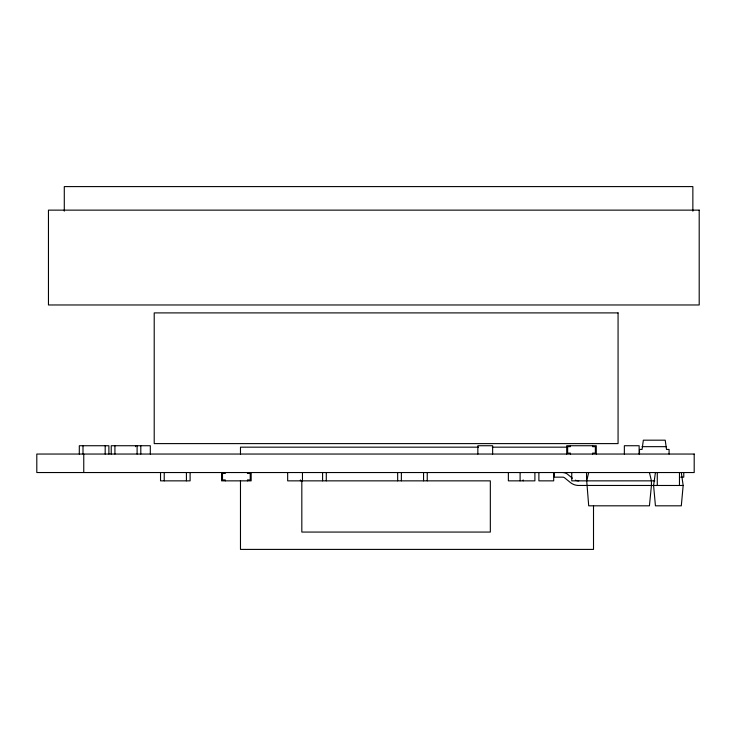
<?xml version="1.0" encoding="UTF-8"?>
<svg xmlns="http://www.w3.org/2000/svg" width="736" height="736" viewBox="0 0 736 736"><rect width="100%" height="100%" fill="white"/><g stroke="black" fill="none" stroke-linecap="round" stroke-linejoin="round"><path stroke-width="1.1" d="M681.306 472.54L683.164 485.484L681.306 505.816L655.436 505.816L653.586 485.484L655.436 472.54M639.492 454.048L639.492 449.429L642.068 449.429L643.347 440.183L665.224 440.183L666.503 449.429L669.079 449.429L669.079 454.048M588.699 472.54L586.712 480.856L588.699 505.816L649.437 505.816L651.424 485.484L651.424 480.856L649.437 472.54M642.068 446.66L666.503 446.66M478.52 447.166L240.479 447.166L240.479 454.057M492.32 447.166L567.06 447.166M680.662 477.158L683.772 477.158L683.772 472.54M654.81 480.856L571.762 480.856L571.762 472.54M683.164 485.484L578.027 485.456A13.515 13.515 0 0 1 570.851 482.899L564.503 477.738A3.018 3.018 0 0 0 562.902 477.167L554.364 477.158L554.364 472.54M572.369 478.198L567.566 474.269A7.645 7.645 0 0 0 562.727 472.54M692.861 211.158L692.861 186.594L64.29 186.594L64.29 211.158M679.466 472.54L679.466 485.484M657.285 472.54L657.285 485.484M639.142 454.048L639.142 445.731L624.358 445.731L624.358 454.048M596.289 454.048L596.289 445.731L566.711 445.731L566.711 454.048M593.51 505.752L593.51 549.406L240.479 549.406L240.479 480.479M592.59 445.731L592.59 446.66L595.369 446.66L595.369 453.128L592.59 453.128L592.59 454.048M586.546 472.54L586.546 480.856M570.409 445.731L570.409 446.66L567.64 446.66L567.64 453.128L570.409 453.128L570.409 454.048M553.684 472.54L553.684 480.856L538.89 480.856L538.89 472.54M534.897 472.54L534.897 480.856L508.364 480.856L508.364 472.54M523.158 479.936L523.158 480.856M520.104 472.54L520.104 480.856M492.632 454.048L492.632 445.731L477.848 445.731L477.848 454.048M427.248 472.54L427.248 480.856M423.55 472.54L423.55 480.856M401.368 472.54L401.368 480.856M397.67 472.54L397.67 480.856M326.287 472.54L326.287 480.856M322.589 472.54L322.589 480.856M302.459 472.54L302.459 480.856M301.824 480.856L301.824 532.064L490.332 532.064L490.332 480.856L287.666 480.856L287.666 472.54M300.408 479.936L300.408 480.856M251.16 472.54L251.16 480.856L221.582 480.856L221.582 472.54M247.462 472.54L247.462 473.46L250.231 473.46L250.231 479.936L247.462 479.936L247.462 480.856M225.271 472.54L225.271 473.46L222.502 473.46L222.502 479.936L225.271 479.936L225.271 480.856M190.109 472.54L190.109 480.856L160.531 480.856L160.531 472.54M186.42 472.54L186.42 480.856M164.229 472.54L164.229 480.856M150.31 454.048L150.31 445.731L111.228 445.731L111.228 454.048M140.806 445.731L140.806 454.048M137.108 445.731L137.108 454.048M135.525 445.731L135.525 446.66M114.926 445.731L114.926 454.048M108.882 454.048L108.882 445.731L79.304 445.731L79.304 454.048M105.184 445.731L105.184 454.048M83.757 454.048L83.757 472.54M83.002 445.731L83.002 454.048M578.8 480.856A8.896 8.896 0 0 1 575.331 480.157M699.2 210.137L48.456 210.137L48.456 304.971L699.2 304.971L699.2 210.137M618.065 312.901L154.21 312.901L154.21 443.606L618.065 443.606L618.065 312.901M694.195 454.048L36.8 454.048L36.8 472.54L694.195 472.54L694.195 454.048"/></g></svg>
